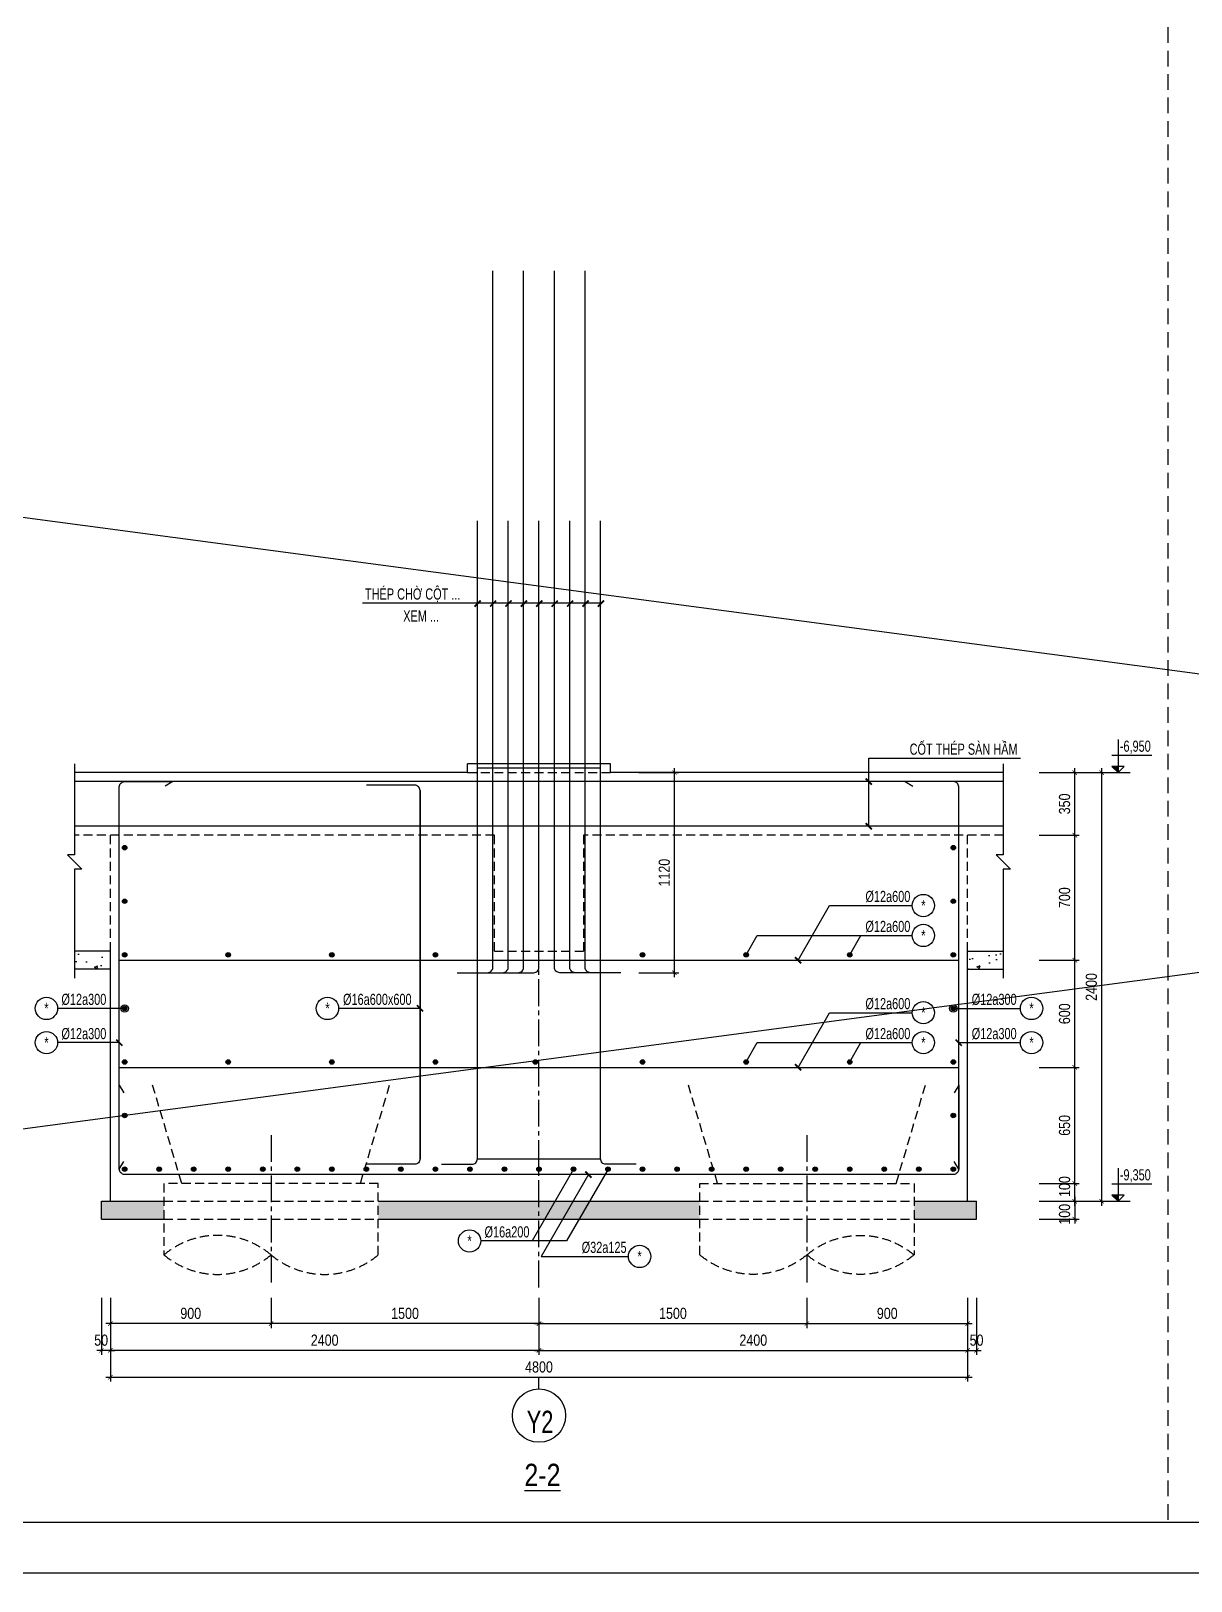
# Model space of a CAD drawing. Extents: x 71 to 2424299, y -14 to 1061502.
# Drawn here: x 1160822 to 1167317, y 486487 to 495166 of the extents above; entities that cross this region are included whole.
import ezdxf
from ezdxf.enums import TextEntityAlignment as Align

# ---------------------------------------------------------------- set-up
doc = ezdxf.new("R2010")
doc.units = 0
doc.header["$LTSCALE"] = 1000
doc.header["$MEASUREMENT"] = 0
doc.header["$PDMODE"] = 3
doc.linetypes.add('CENTER2', pattern=[1.125, 0.75, -0.125, 0.125, -0.125])
doc.linetypes.add('HIDDEN', pattern=[0.375, 0.25, -0.125])
doc.layers.get('0').update_dxf_attribs({"linetype": 'CONTINUOUS'})
doc.layers.get('Defpoints').update_dxf_attribs({"linetype": 'CONTINUOUS'})
for name, color, linetype in [('CDC.01.AXIS', 160, 'CENTER2'), ('CDC.02.DIM', 1, 'CONTINUOUS'), ('CDC.03.BORDER', 3, 'CONTINUOUS'), ('CDC.04.HIDDEN', 8, 'HIDDEN'), ('CDC.05.STEEL', 4, 'CONTINUOUS'), ('CDC.06.TEXT', 2, 'CONTINUOUS'), ('CDC.10.HATCH', 9, 'CONTINUOUS'), ('CDC.11.NOTE', 8, 'CONTINUOUS'), ('CDC.12.PILE', 7, 'CONTINUOUS'), ('CDC.14.STEELNUM', 9, 'CONTINUOUS'), ('KCS_CHI', 1, 'CONTINUOUS')]:
    doc.layers.add(name, color=color, linetype=linetype)
doc.styles.add('ARIAL', font='arial.ttf', dxfattribs={"width": 0.8})
doc.dimstyles.new('25', dxfattribs={"dimscale": 25, "dimtxt": 2.5, "dimasz": 1, "dimexe": 1, "dimexo": 0, "dimgap": 1, "dimtad": 1, "dimdec": 0, "dimdsep": 46, "dimtxsty": 'ARIAL', "dimblk": 'ARCHTICK', "dimcen": 1, "dimdle": 1, "dimclrd": 256, "dimclre": 256, "dimclrt": 2, "dimadec": 0, "dimazin": 0, "dimtfac": 0.00072, "dimtdec": 0, "dimtix": 1, "dimtmove": 2, "dimatfit": 3, "dimldrblk": 'ARCHTICK', "dimfxl": 1, "dimtolj": 1, "dimarcsym": 0})
pattern_1 = [(50, (4542.79, -20743.32), (179.315046, -15.688034), [18.75, -206.25]), (355, (4542.8, -20743.32), (-34.687833, 188.048033), [15, -165]), (100.4514, (4557.73, -20744.63), (144.627345, 172.359886), [15.935047, -175.285528]), (46.1842, (4542.8, -20693.32), (266.810262, -41.379754), [28.125, -309.375]), (96.6356, (4565.03, -20696.77), (233.665676, 243.52947), [23.90257, -262.92825]), (351.1842, (4542.8, -20693.32), (233.665486, 243.52965), [22.5, -247.5]), (21, (4567.79, -20705.82), (149.226763, -100.654723), [18.75, -206.25]), (326, (4567.8, -20705.82), (60.828833, 181.28751), [15, -165]), (71.4514, (4580.23, -20714.2), (210.055657, 80.632624), [15.935047, -175.285528]), (37.5, (4542.79, -20743.32), (3.0399638, 83.2234635), [0, -163, 0, -167.5, 0, -165.625]), (7.5, (4542.79, -20743.32), (65.7673844, 98.602928), [0, -95.5, 0, -159.25, 0, -63.125]), (327.5, (4487.04, -20743.32), (133.455609, -5.638718), [0, -62.5, 0, -195, 0, -258.75]), (317.5, (4462.04, -20743.32), (145.796542, 25.026246), [0, -81.25, 0, -129.5, 0, -183.75])]

# ---------------------------------------------------------------- blocks, each defined once
blk = doc.blocks.new('_ArchTick')
at = {"color": 0, "linetype": 'ByBlock', "const_width": 0.15}
blk.add_lwpolyline([(-0.5, -0.5), (0.5, 0.5)], dxfattribs=at)
blk = doc.blocks.new('*D1856')
at = {"layer": 'CDC.02.DIM', "lineweight": -2, "transparency": 16777216}
for p, q in [((1161266.3, 488072.9), (1161266.3, 487753.1)), ((1163666.3, 488072.9), (1163666.3, 487753.1)), ((1163691.3, 487778.1), (1161241.3, 487778.1))]:
    blk.add_line(p, q, dxfattribs=at)
at = {"layer": 'Defpoints', "color": 0, "transparency": 16777216}
for p in [(1161266.3, 488072.9), (1163666.3, 488072.9), (1161266.3, 487778.1)]:
    blk.add_point(p, dxfattribs=at)
at = {"layer": 'CDC.02.DIM', "lineweight": -2, "transparency": 16777216, "xscale": 25, "yscale": 25, "zscale": 25, "rotation": 180}
blk.add_blockref('_ArchTick', (1161266.3, 487778.1), dxfattribs=at)
at = {"layer": 'CDC.02.DIM', "lineweight": -2, "transparency": 16777216, "xscale": 25, "yscale": 25, "zscale": 25}
blk.add_blockref('_ArchTick', (1163666.3, 487778.1), dxfattribs=at)
at = {"layer": 'CDC.02.DIM', "color": 2, "transparency": 16777216, "insert": (1162466.3, 487835), "char_height": 62.5, "attachment_point": 5, "style": 'ARIAL'}
blk.add_mtext('\\A1;2400', dxfattribs=at)
blk = doc.blocks.new('*D1857')
at = {"layer": 'CDC.02.DIM', "lineweight": -2, "transparency": 16777216}
for p, q in [((1161216.3, 488072.9), (1161216.3, 487753.1)), ((1161266.3, 488072.9), (1161266.3, 487753.1)), ((1161216.3, 487778.1), (1161191.3, 487778.1)), ((1161266.3, 487778.1), (1161216.3, 487778.1)), ((1161266.3, 487778.1), (1161291.3, 487778.1))]:
    blk.add_line(p, q, dxfattribs=at)
at = {"layer": 'Defpoints', "color": 0, "transparency": 16777216}
for p in [(1161216.3, 488072.9), (1161266.3, 488072.9), (1161216.3, 487778.1)]:
    blk.add_point(p, dxfattribs=at)
at = {"layer": 'CDC.02.DIM', "lineweight": -2, "transparency": 16777216, "xscale": 25, "yscale": 25, "zscale": 25}
blk.add_blockref('_ArchTick', (1161216.3, 487778.1), dxfattribs=at)
at = {"layer": 'CDC.02.DIM', "lineweight": -2, "transparency": 16777216, "xscale": 25, "yscale": 25, "zscale": 25, "rotation": 180}
blk.add_blockref('_ArchTick', (1161266.3, 487778.1), dxfattribs=at)
at = {"layer": 'CDC.02.DIM', "color": 2, "transparency": 16777216, "insert": (1161214.8, 487835), "char_height": 62.5, "attachment_point": 5, "style": 'ARIAL'}
blk.add_mtext('\\A1;50', dxfattribs=at)
blk = doc.blocks.new('*D1858')
at = {"layer": 'CDC.02.DIM', "lineweight": -2, "transparency": 16777216}
for p, q in [((1163666.3, 488072.9), (1163666.3, 487753.1)), ((1166066.3, 488072.9), (1166066.3, 487753.1)), ((1163641.3, 487778.1), (1166091.3, 487778.1))]:
    blk.add_line(p, q, dxfattribs=at)
at = {"layer": 'Defpoints', "color": 0, "transparency": 16777216}
for p in [(1163666.3, 488072.9), (1166066.3, 488072.9), (1166066.3, 487778.1)]:
    blk.add_point(p, dxfattribs=at)
at = {"layer": 'CDC.02.DIM', "lineweight": -2, "transparency": 16777216, "xscale": 25, "yscale": 25, "zscale": 25, "rotation": 180}
blk.add_blockref('_ArchTick', (1163666.3, 487778.1), dxfattribs=at)
at = {"layer": 'CDC.02.DIM', "lineweight": -2, "transparency": 16777216, "xscale": 25, "yscale": 25, "zscale": 25}
blk.add_blockref('_ArchTick', (1166066.3, 487778.1), dxfattribs=at)
at = {"layer": 'CDC.02.DIM', "color": 2, "transparency": 16777216, "insert": (1164866.3, 487835), "char_height": 62.5, "attachment_point": 5, "style": 'ARIAL'}
blk.add_mtext('\\A1;2400', dxfattribs=at)
blk = doc.blocks.new('*D1859')
at = {"layer": 'CDC.02.DIM', "lineweight": -2, "transparency": 16777216}
for p, q in [((1166066.3, 488072.9), (1166066.3, 487753.1)), ((1166116.3, 488072.9), (1166116.3, 487753.1)), ((1166041.3, 487778.1), (1166141.3, 487778.1))]:
    blk.add_line(p, q, dxfattribs=at)
at = {"layer": 'Defpoints', "color": 0, "transparency": 16777216}
for p in [(1166066.3, 488072.9), (1166116.3, 488072.9), (1166116.3, 487778.1)]:
    blk.add_point(p, dxfattribs=at)
at = {"layer": 'CDC.02.DIM', "lineweight": -2, "transparency": 16777216, "xscale": 25, "yscale": 25, "zscale": 25, "rotation": 180}
blk.add_blockref('_ArchTick', (1166066.3, 487778.1), dxfattribs=at)
at = {"layer": 'CDC.02.DIM', "lineweight": -2, "transparency": 16777216, "xscale": 25, "yscale": 25, "zscale": 25}
blk.add_blockref('_ArchTick', (1166116.3, 487778.1), dxfattribs=at)
at = {"layer": 'CDC.02.DIM', "color": 2, "transparency": 16777216, "insert": (1166116.3, 487835), "char_height": 62.5, "attachment_point": 5, "style": 'ARIAL'}
blk.add_mtext('\\A1;50', dxfattribs=at)
blk = doc.blocks.new('*D1860')
at = {"layer": 'CDC.02.DIM', "lineweight": -2, "transparency": 16777216}
for p, q in [((1161266.3, 488072.9), (1161266.3, 487603.1)), ((1166066.3, 488072.9), (1166066.3, 487603.1)), ((1161241.3, 487628.1), (1166091.3, 487628.1))]:
    blk.add_line(p, q, dxfattribs=at)
at = {"layer": 'Defpoints', "color": 0, "transparency": 16777216}
for p in [(1161266.3, 488072.9), (1166066.3, 488072.9), (1166066.3, 487628.1)]:
    blk.add_point(p, dxfattribs=at)
at = {"layer": 'CDC.02.DIM', "lineweight": -2, "transparency": 16777216, "xscale": 25, "yscale": 25, "zscale": 25, "rotation": 180}
blk.add_blockref('_ArchTick', (1161266.3, 487628.1), dxfattribs=at)
at = {"layer": 'CDC.02.DIM', "lineweight": -2, "transparency": 16777216, "xscale": 25, "yscale": 25, "zscale": 25}
blk.add_blockref('_ArchTick', (1166066.3, 487628.1), dxfattribs=at)
at = {"layer": 'CDC.02.DIM', "color": 2, "transparency": 16777216, "insert": (1163666.3, 487685), "char_height": 62.5, "attachment_point": 5, "style": 'ARIAL'}
blk.add_mtext('\\A1;4800', dxfattribs=at)
blk = doc.blocks.new('*D1861')
at = {"layer": 'CDC.02.DIM', "lineweight": -2, "transparency": 16777216}
for p, q in [((1162166.3, 488072.9), (1162166.3, 487903.1)), ((1163666.3, 488072.9), (1163666.3, 487903.1)), ((1163691.3, 487928.1), (1162141.3, 487928.1))]:
    blk.add_line(p, q, dxfattribs=at)
at = {"layer": 'Defpoints', "color": 0, "transparency": 16777216}
for p in [(1162166.3, 488072.9), (1163666.3, 488072.9), (1162166.3, 487928.1)]:
    blk.add_point(p, dxfattribs=at)
at = {"layer": 'CDC.02.DIM', "lineweight": -2, "transparency": 16777216, "xscale": 25, "yscale": 25, "zscale": 25, "rotation": 180}
blk.add_blockref('_ArchTick', (1162166.3, 487928.1), dxfattribs=at)
at = {"layer": 'CDC.02.DIM', "lineweight": -2, "transparency": 16777216, "xscale": 25, "yscale": 25, "zscale": 25}
blk.add_blockref('_ArchTick', (1163666.3, 487928.1), dxfattribs=at)
at = {"layer": 'CDC.02.DIM', "color": 2, "transparency": 16777216, "insert": (1162916.3, 487985), "char_height": 62.5, "attachment_point": 5, "style": 'ARIAL'}
blk.add_mtext('\\A1;1500', dxfattribs=at)
blk = doc.blocks.new('*D1862')
at = {"layer": 'CDC.02.DIM', "lineweight": -2, "transparency": 16777216}
for p, q in [((1163666.3, 488072.9), (1163666.3, 487903.1)), ((1165166.3, 488072.9), (1165166.3, 487903.1)), ((1163641.3, 487928.1), (1165191.3, 487928.1))]:
    blk.add_line(p, q, dxfattribs=at)
at = {"layer": 'Defpoints', "color": 0, "transparency": 16777216}
for p in [(1163666.3, 488072.9), (1165166.3, 488072.9), (1165166.3, 487928.1)]:
    blk.add_point(p, dxfattribs=at)
at = {"layer": 'CDC.02.DIM', "lineweight": -2, "transparency": 16777216, "xscale": 25, "yscale": 25, "zscale": 25, "rotation": 180}
blk.add_blockref('_ArchTick', (1163666.3, 487928.1), dxfattribs=at)
at = {"layer": 'CDC.02.DIM', "lineweight": -2, "transparency": 16777216, "xscale": 25, "yscale": 25, "zscale": 25}
blk.add_blockref('_ArchTick', (1165166.3, 487928.1), dxfattribs=at)
at = {"layer": 'CDC.02.DIM', "color": 2, "transparency": 16777216, "insert": (1164416.3, 487985), "char_height": 62.5, "attachment_point": 5, "style": 'ARIAL'}
blk.add_mtext('\\A1;1500', dxfattribs=at)
blk = doc.blocks.new('*D1863')
at = {"layer": 'CDC.02.DIM', "lineweight": -2, "transparency": 16777216}
for p, q in [((1166466.3, 488612.9), (1166691.3, 488612.9)), ((1166666.3, 488637.9), (1166666.3, 488487.9)), ((1166466.3, 488512.9), (1166691.3, 488512.9))]:
    blk.add_line(p, q, dxfattribs=at)
at = {"layer": 'Defpoints', "color": 0, "transparency": 16777216}
for p in [(1166466.3, 488612.9), (1166466.3, 488512.9), (1166666.3, 488512.9)]:
    blk.add_point(p, dxfattribs=at)
at = {"layer": 'CDC.02.DIM', "lineweight": -2, "transparency": 16777216, "xscale": 25, "yscale": 25, "zscale": 25}
for p, rotation in [((1166666.3, 488612.9), 90), ((1166666.3, 488512.9), 270)]:
    blk.add_blockref('_ArchTick', p, dxfattribs=dict(at, rotation=rotation))
at = {"layer": 'CDC.02.DIM', "color": 2, "transparency": 16777216, "insert": (1166609.3, 488540.2), "char_height": 62.5, "attachment_point": 5, "rotation": 90, "style": 'ARIAL'}
blk.add_mtext('\\A1;100', dxfattribs=at)
blk = doc.blocks.new('*D1864')
at = {"layer": 'CDC.02.DIM', "lineweight": -2, "transparency": 16777216}
for p, q in [((1166466.3, 488712.9), (1166691.3, 488712.9)), ((1166666.3, 488587.9), (1166666.3, 488737.9)), ((1166466.3, 488612.9), (1166691.3, 488612.9))]:
    blk.add_line(p, q, dxfattribs=at)
at = {"layer": 'Defpoints', "color": 0, "transparency": 16777216}
for p in [(1166466.3, 488712.9), (1166666.3, 488712.9), (1166466.3, 488612.9)]:
    blk.add_point(p, dxfattribs=at)
at = {"layer": 'CDC.02.DIM', "lineweight": -2, "transparency": 16777216, "xscale": 25, "yscale": 25, "zscale": 25}
for p, rotation in [((1166666.3, 488712.9), 90), ((1166666.3, 488612.9), 270)]:
    blk.add_blockref('_ArchTick', p, dxfattribs=dict(at, rotation=rotation))
at = {"layer": 'CDC.02.DIM', "color": 2, "transparency": 16777216, "insert": (1166609.3, 488695.2), "char_height": 62.5, "attachment_point": 5, "rotation": 90, "style": 'ARIAL'}
blk.add_mtext('\\A1;100', dxfattribs=at)
blk = doc.blocks.new('*D1865')
at = {"layer": 'CDC.02.DIM', "lineweight": -2, "transparency": 16777216}
for p, q in [((1166466.3, 489362.9), (1166691.3, 489362.9)), ((1166666.3, 488687.9), (1166666.3, 489387.9)), ((1166466.3, 488712.9), (1166691.3, 488712.9))]:
    blk.add_line(p, q, dxfattribs=at)
at = {"layer": 'Defpoints', "color": 0, "transparency": 16777216}
for p in [(1166466.3, 489362.9), (1166666.3, 489362.9), (1166466.3, 488712.9)]:
    blk.add_point(p, dxfattribs=at)
at = {"layer": 'CDC.02.DIM', "lineweight": -2, "transparency": 16777216, "xscale": 25, "yscale": 25, "zscale": 25}
for p, rotation in [((1166666.3, 489362.9), 90), ((1166666.3, 488712.9), 270)]:
    blk.add_blockref('_ArchTick', p, dxfattribs=dict(at, rotation=rotation))
at = {"layer": 'CDC.02.DIM', "color": 2, "transparency": 16777216, "insert": (1166609.3, 489037.9), "char_height": 62.5, "attachment_point": 5, "rotation": 90, "style": 'ARIAL'}
blk.add_mtext('\\A1;650', dxfattribs=at)
blk = doc.blocks.new('*D1866')
at = {"layer": 'CDC.02.DIM', "lineweight": -2, "transparency": 16777216}
for p, q in [((1166466.3, 489962.9), (1166691.3, 489962.9)), ((1166666.3, 489337.9), (1166666.3, 489987.9)), ((1166466.3, 489362.9), (1166691.3, 489362.9))]:
    blk.add_line(p, q, dxfattribs=at)
at = {"layer": 'Defpoints', "color": 0, "transparency": 16777216}
for p in [(1166466.3, 489962.9), (1166666.3, 489962.9), (1166466.3, 489362.9)]:
    blk.add_point(p, dxfattribs=at)
at = {"layer": 'CDC.02.DIM', "lineweight": -2, "transparency": 16777216, "xscale": 25, "yscale": 25, "zscale": 25}
for p, rotation in [((1166666.3, 489962.9), 90), ((1166666.3, 489362.9), 270)]:
    blk.add_blockref('_ArchTick', p, dxfattribs=dict(at, rotation=rotation))
at = {"layer": 'CDC.02.DIM', "color": 2, "transparency": 16777216, "insert": (1166609.3, 489662.9), "char_height": 62.5, "attachment_point": 5, "rotation": 90, "style": 'ARIAL'}
blk.add_mtext('\\A1;600', dxfattribs=at)
blk = doc.blocks.new('*D1867')
at = {"layer": 'CDC.02.DIM', "lineweight": -2, "transparency": 16777216}
for p, q in [((1166466.3, 490662.9), (1166691.3, 490662.9)), ((1166666.3, 489937.9), (1166666.3, 490687.9)), ((1166466.3, 489962.9), (1166691.3, 489962.9))]:
    blk.add_line(p, q, dxfattribs=at)
at = {"layer": 'Defpoints', "color": 0, "transparency": 16777216}
for p in [(1166466.3, 490662.9), (1166666.3, 490662.9), (1166466.3, 489962.9)]:
    blk.add_point(p, dxfattribs=at)
at = {"layer": 'CDC.02.DIM', "lineweight": -2, "transparency": 16777216, "xscale": 25, "yscale": 25, "zscale": 25}
for p, rotation in [((1166666.3, 490662.9), 90), ((1166666.3, 489962.9), 270)]:
    blk.add_blockref('_ArchTick', p, dxfattribs=dict(at, rotation=rotation))
at = {"layer": 'CDC.02.DIM', "color": 2, "transparency": 16777216, "insert": (1166609.3, 490312.9), "char_height": 62.5, "attachment_point": 5, "rotation": 90, "style": 'ARIAL'}
blk.add_mtext('\\A1;700', dxfattribs=at)
blk = doc.blocks.new('*D1868')
at = {"layer": 'CDC.02.DIM', "lineweight": -2, "transparency": 16777216}
for p, q in [((1166466.3, 491012.9), (1166691.3, 491012.9)), ((1166666.3, 490637.9), (1166666.3, 491037.9)), ((1166466.3, 490662.9), (1166691.3, 490662.9))]:
    blk.add_line(p, q, dxfattribs=at)
at = {"layer": 'Defpoints', "color": 0, "transparency": 16777216}
for p in [(1166466.3, 491012.9), (1166666.3, 491012.9), (1166466.3, 490662.9)]:
    blk.add_point(p, dxfattribs=at)
at = {"layer": 'CDC.02.DIM', "lineweight": -2, "transparency": 16777216, "xscale": 25, "yscale": 25, "zscale": 25}
for p, rotation in [((1166666.3, 491012.9), 90), ((1166666.3, 490662.9), 270)]:
    blk.add_blockref('_ArchTick', p, dxfattribs=dict(at, rotation=rotation))
at = {"layer": 'CDC.02.DIM', "color": 2, "transparency": 16777216, "insert": (1166609.3, 490837.9), "char_height": 62.5, "attachment_point": 5, "rotation": 90, "style": 'ARIAL'}
blk.add_mtext('\\A1;350', dxfattribs=at)
blk = doc.blocks.new('*D1869')
at = {"layer": 'CDC.02.DIM', "lineweight": -2, "transparency": 16777216}
for p, q in [((1166466.3, 491012.9), (1166841.3, 491012.9)), ((1166816.3, 491037.9), (1166816.3, 488587.9)), ((1166466.3, 488612.9), (1166841.3, 488612.9))]:
    blk.add_line(p, q, dxfattribs=at)
at = {"layer": 'Defpoints', "color": 0, "transparency": 16777216}
for p in [(1166466.3, 491012.9), (1166466.3, 488612.9), (1166816.3, 488612.9)]:
    blk.add_point(p, dxfattribs=at)
at = {"layer": 'CDC.02.DIM', "lineweight": -2, "transparency": 16777216, "xscale": 25, "yscale": 25, "zscale": 25}
for p, rotation in [((1166816.3, 491012.9), 90), ((1166816.3, 488612.9), 270)]:
    blk.add_blockref('_ArchTick', p, dxfattribs=dict(at, rotation=rotation))
at = {"layer": 'CDC.02.DIM', "color": 2, "transparency": 16777216, "insert": (1166759.3, 489812.9), "char_height": 62.5, "attachment_point": 5, "rotation": 90, "style": 'ARIAL'}
blk.add_mtext('\\A1;2400', dxfattribs=at)
blk = doc.blocks.new('*D1694')
at = {"layer": 'CDC.02.DIM', "lineweight": -2, "transparency": 16777216}
for p, q in [((1164225, 491012.9), (1164450, 491012.9)), ((1164425, 489867.9), (1164425, 491037.9)), ((1164225, 489892.9), (1164450, 489892.9))]:
    blk.add_line(p, q, dxfattribs=at)
at = {"layer": 'Defpoints', "color": 0, "transparency": 16777216}
for p in [(1164225, 491012.9), (1164425, 491012.9), (1164225, 489892.9)]:
    blk.add_point(p, dxfattribs=at)
at = {"layer": 'CDC.02.DIM', "lineweight": -2, "transparency": 16777216, "xscale": 25, "yscale": 25, "zscale": 25}
for p, rotation in [((1164425, 491012.9), 90), ((1164425, 489892.9), 270)]:
    blk.add_blockref('_ArchTick', p, dxfattribs=dict(at, rotation=rotation))
at = {"layer": 'CDC.02.DIM', "color": 2, "transparency": 16777216, "insert": (1164368.1, 490452.9), "char_height": 62.5, "attachment_point": 5, "rotation": 90, "style": 'ARIAL'}
blk.add_mtext('\\A1;1120', dxfattribs=at)
blk = doc.blocks.new('C1200T')
at = {"layer": 'CDC.04.HIDDEN', "ltscale": 0.2}
for p, q in [((-500, 0), (-663.4, 550)), ((500, 0), (663.4, 550))]:
    blk.add_line(p, q, dxfattribs=at)
blk.add_lwpolyline([(600, -400), (600, 0), (-600, 0), (-600, -400)], dxfattribs=at)
blk.add_lwpolyline([(600, -400, -0.36397), (0, -400, 0.36397), (-600, -400, 0.36397), (0, -400, 0.36397)], format="xyb", dxfattribs=at)
blk = doc.blocks.new('*D1745')
at = {"layer": 'CDC.02.DIM', "lineweight": -2, "transparency": 16777216}
for p, q in [((1161266.3, 488072.9), (1161266.3, 487903.1)), ((1162166.3, 488072.9), (1162166.3, 487903.1)), ((1162191.3, 487928.1), (1161241.3, 487928.1))]:
    blk.add_line(p, q, dxfattribs=at)
at = {"layer": 'Defpoints', "color": 0, "transparency": 16777216}
for p in [(1161266.3, 488072.9), (1162166.3, 488072.9), (1161266.3, 487928.1)]:
    blk.add_point(p, dxfattribs=at)
at = {"layer": 'CDC.02.DIM', "lineweight": -2, "transparency": 16777216, "xscale": 25, "yscale": 25, "zscale": 25, "rotation": 180}
blk.add_blockref('_ArchTick', (1161266.3, 487928.1), dxfattribs=at)
at = {"layer": 'CDC.02.DIM', "lineweight": -2, "transparency": 16777216, "xscale": 25, "yscale": 25, "zscale": 25}
blk.add_blockref('_ArchTick', (1162166.3, 487928.1), dxfattribs=at)
at = {"layer": 'CDC.02.DIM', "color": 2, "transparency": 16777216, "insert": (1161716.3, 487985), "char_height": 62.5, "attachment_point": 5, "style": 'ARIAL'}
blk.add_mtext('\\A1;900', dxfattribs=at)
blk = doc.blocks.new('*D1746')
at = {"layer": 'CDC.02.DIM', "lineweight": -2, "transparency": 16777216}
for p, q in [((1165166.3, 488072.9), (1165166.3, 487903.1)), ((1166066.3, 488072.9), (1166066.3, 487903.1)), ((1165141.3, 487928.1), (1166091.3, 487928.1))]:
    blk.add_line(p, q, dxfattribs=at)
at = {"layer": 'Defpoints', "color": 0, "transparency": 16777216}
for p in [(1165166.3, 488072.9), (1166066.3, 488072.9), (1166066.3, 487928.1)]:
    blk.add_point(p, dxfattribs=at)
at = {"layer": 'CDC.02.DIM', "lineweight": -2, "transparency": 16777216, "xscale": 25, "yscale": 25, "zscale": 25, "rotation": 180}
blk.add_blockref('_ArchTick', (1165166.3, 487928.1), dxfattribs=at)
at = {"layer": 'CDC.02.DIM', "lineweight": -2, "transparency": 16777216, "xscale": 25, "yscale": 25, "zscale": 25}
blk.add_blockref('_ArchTick', (1166066.3, 487928.1), dxfattribs=at)
at = {"layer": 'CDC.02.DIM', "color": 2, "transparency": 16777216, "insert": (1165616.3, 487985), "char_height": 62.5, "attachment_point": 5, "style": 'ARIAL'}
blk.add_mtext('\\A1;900', dxfattribs=at)
blk = doc.blocks.new('34')
at = {"color": 4, "elevation": 0}
blk.add_lwpolyline([(1087304.3, 521742.8), (1107165, 521742.8), (1107165, 536023), (1087304.3, 536023)], close=True, dxfattribs=at)
at = {"layer": 'Defpoints', "elevation": 0}
blk.add_lwpolyline([(1086424.2, 521457.2), (1086424.2, 536307.2), (1107449.2, 536307.2), (1107449.2, 521457.2), (1086424.2, 521457.2)], close=True, dxfattribs=at)

msp = doc.modelspace()

# ---------------------------------------------------------------- hatches: boundary and pattern name
at = {"layer": 'CDC.10.HATCH'}
h = msp.add_hatch(dxfattribs=at)
h.set_pattern_fill('AR-CONC', color=256, scale=25, style=0)
h.set_pattern_definition(pattern_1)
h.paths.add_polyline_path([(1161266.26, 490012.89), (1161066.26, 490012.89), (1161066.26, 489912.89), (1161266.26, 489912.89)])
h = msp.add_hatch(dxfattribs=at)
h.set_pattern_fill('AR-CONC', color=256, scale=25, style=0)
h.set_pattern_definition(pattern_1)
h.paths.add_polyline_path([(1166266.26, 490012.89), (1166066.26, 490012.89), (1166066.26, 489912.89), (1166266.26, 489912.89)])
h = msp.add_hatch(dxfattribs=at)
h.set_pattern_fill('AR-CONC', color=256, scale=25, style=0)
h.set_pattern_definition(pattern_1)
h.paths.add_polyline_path([(1161566.26, 488612.89), (1161216.26, 488612.89), (1161216.26, 488512.89), (1161566.26, 488512.89)])
h.paths.add_polyline_path([(1164566.26, 488612.89), (1162766.26, 488612.89), (1162766.26, 488512.89), (1164566.26, 488512.89)])
h.paths.add_polyline_path([(1166116.26, 488612.89), (1165766.26, 488612.89), (1165766.26, 488512.89), (1166116.26, 488512.89)])
at = {"layer": 'CDC.11.NOTE'}
for points in [[(1166908.42, 491047.89), (1166873.42, 491047.89), (1166908.42, 491012.89)], [(1166908.42, 488647.89), (1166873.42, 488647.89), (1166908.42, 488612.89)]]:
    msp.add_hatch(color=256, dxfattribs=at).paths.add_polyline_path(points)

# ---------------------------------------------------------------- linework, layer by layer
at = {"layer": 'CDC.01.AXIS', "ltscale": 0.2}
for p, q in [((1163666.26, 488130.85), (1163666.26, 491667.28)), ((1162166.26, 488983.02), (1162166.26, 488138.55)), ((1165166.26, 488983.02), (1165166.26, 488138.55))]:
    msp.add_line(p, q, dxfattribs=at)
at = {"layer": 'CDC.03.BORDER'}
for p, q in [((1164066.26, 491062.89), (1163266.26, 491062.89)), ((1163266.26, 491012.89), (1163266.26, 491062.89)), ((1164066.26, 491012.89), (1164066.26, 491062.89)), ((1163266.26, 491012.89), (1161066.26, 491012.89)), ((1166266.26, 491012.89), (1164066.26, 491012.89)), ((1161266.26, 490012.89), (1161066.26, 490012.89)), ((1161266.26, 488612.89), (1161266.26, 490012.89)), ((1166066.26, 488612.89), (1166066.26, 490012.89)), ((1166066.26, 490012.89), (1166266.26, 490012.89))]:
    msp.add_line(p, q, dxfattribs=at)
at = {"layer": 'CDC.04.HIDDEN', "ltscale": 0.35}
msp.add_line((1167187.95, 501092.5), (1167187.95, 486817.5), dxfattribs=at)
at = {"layer": 'CDC.04.HIDDEN', "ltscale": 0.2}
for p, q in [((1163266.26, 491012.89), (1164066.26, 491012.89)), ((1163416.26, 490662.89), (1161066.26, 490662.89)), ((1161266.26, 490012.89), (1161266.26, 490662.89)), ((1163416.26, 490012.89), (1163416.26, 490662.89)), ((1166266.26, 490662.89), (1163916.26, 490662.89)), ((1163916.26, 490662.89), (1163916.26, 490012.89)), ((1166066.26, 490012.89), (1166066.26, 490662.89)), ((1163416.26, 490012.89), (1163916.26, 490012.89)), ((1161566.26, 488612.89), (1162766.26, 488612.89)), ((1164566.26, 488612.89), (1165766.26, 488612.89)), ((1161566.26, 488512.89), (1162766.26, 488512.89)), ((1164566.26, 488512.89), (1165766.26, 488512.89))]:
    msp.add_line(p, q, dxfattribs=at)
at = {"layer": 'CDC.05.STEEL', "ltscale": 0.3}
for p, q in [((1166266.26, 490962.89), (1161066.26, 490962.89)), ((1161616.26, 490962.89), (1161572.96, 490937.89)), ((1164011.26, 491037.89), (1163321.26, 491037.89)), ((1165716.26, 490962.89), (1165759.56, 490937.89)), ((1166266.26, 490712.89), (1161066.26, 490712.89)), ((1161316.26, 489962.89), (1166016.26, 489962.89)), ((1161316.26, 489362.89), (1166016.26, 489362.89)), ((1161316.26, 489262.89), (1161341.26, 489219.58)), ((1166016.26, 489262.89), (1165991.26, 489219.58)), ((1161316.26, 488792.89), (1161341.26, 488836.19)), ((1163321.26, 488850.38), (1164011.26, 488850.38)), ((1166016.26, 488792.89), (1165991.26, 488836.19))]:
    msp.add_line(p, q, dxfattribs=at)
at = {"layer": 'CDC.05.STEEL', "ltscale": 0.3, "elevation": 0}
for points in [[(1163207.51, 489892.89), (1163377.51, 489892.89, 0.4142136), (1163407.51, 489922.89), (1163407.51, 493822.89)], [(1163380.01, 489892.89), (1163550.01, 489892.89, 0.4142136), (1163580.01, 489922.89), (1163580.01, 493822.89)], [(1163952.51, 489892.89), (1163782.51, 489892.89, -0.4142136), (1163752.51, 489922.89), (1163752.51, 493822.89)], [(1164125.01, 489892.89), (1163955.01, 489892.89, -0.4142136), (1163925.01, 489922.89), (1163925.01, 493822.89)], [(1163121.26, 488820.38), (1163291.26, 488820.38, 0.4142136), (1163321.26, 488850.38), (1163321.26, 492422.89)], [(1163293.76, 489892.89), (1163463.76, 489892.89, 0.4142136), (1163493.76, 489922.89), (1163493.76, 492422.89)], [(1163466.26, 489892.89), (1163636.26, 489892.89, 0.4142136), (1163666.26, 489922.89), (1163666.26, 492422.89)], [(1164038.76, 489892.89), (1163868.76, 489892.89, -0.4142136), (1163838.76, 489922.89), (1163838.76, 492422.89)], [(1164211.26, 488820.38), (1164041.26, 488820.38, -0.4142136), (1164011.26, 488850.38), (1164011.26, 492422.89)], [(1161316.26, 488792.89), (1161316.26, 490932.89, -0.4142136), (1161346.26, 490962.89), (1161616.26, 490962.89)], [(1166016.26, 488792.89), (1166016.26, 490932.89, 0.4142136), (1165986.26, 490962.89), (1165716.26, 490962.89)], [(1163000.29, 488850.38), (1163000.29, 490912.89, 0.4142136), (1162970.29, 490942.89), (1162700.29, 490942.89)], [(1163000.29, 490912.89), (1163000.29, 488850.38, -0.4142136), (1162970.29, 488820.38), (1162700.29, 488820.38)], [(1166016.26, 489262.89), (1166016.26, 488792.89, -0.4142136), (1165986.26, 488762.89), (1161346.26, 488762.89, -0.4142136), (1161316.26, 488792.89), (1161316.26, 489262.89)]]:
    msp.add_lwpolyline(points, format="xyb", dxfattribs=at)
at = {"layer": 'CDC.05.STEEL', "const_width": 12.3, "elevation": 0}
for points in [[(1161346.26, 490599.04, 1), (1161346.26, 490586.73, 1)], [(1165986.26, 490599.04, -1), (1165986.26, 490586.73, -1)], [(1161346.26, 490299.04, 1), (1161346.26, 490286.73, 1)], [(1165986.26, 490299.04, -1), (1165986.26, 490286.73, -1)], [(1161346.26, 489999.04, 1), (1161346.26, 489986.73, 1)], [(1161926.26, 489999.04, 1), (1161926.26, 489986.73, 1)], [(1162506.26, 489999.04, 1), (1162506.26, 489986.73, 1)], [(1163086.26, 489999.04, 1), (1163086.26, 489986.73, 1)], [(1164246.26, 489999.04, 1), (1164246.26, 489986.73, 1)], [(1164826.26, 489999.04, 1), (1164826.26, 489986.73, 1)], [(1165406.26, 489999.04, 1), (1165406.26, 489986.73, 1)], [(1165986.26, 489999.04, 1), (1165986.26, 489986.73, 1)], [(1165986.26, 489999.04, -1), (1165986.26, 489986.73, -1)], [(1161346.26, 489686.73, -1), (1161346.26, 489699.04, -1)], [(1165986.26, 489686.73, 1), (1165986.26, 489699.04, 1)], [(1161346.26, 489399.04, 1), (1161346.26, 489386.73, 1)], [(1161926.26, 489399.04, 1), (1161926.26, 489386.73, 1)], [(1162506.26, 489399.04, 1), (1162506.26, 489386.73, 1)], [(1163086.26, 489399.04, 1), (1163086.26, 489386.73, 1)], [(1163645.95, 489399.04, 1), (1163645.95, 489386.73, 1)], [(1164246.26, 489399.04, 1), (1164246.26, 489386.73, 1)], [(1164826.26, 489399.04, 1), (1164826.26, 489386.73, 1)], [(1165406.26, 489399.04, 1), (1165406.26, 489386.73, 1)], [(1165986.26, 489399.04, 1), (1165986.26, 489386.73, 1)], [(1165986.26, 489399.04, -1), (1165986.26, 489386.73, -1)], [(1161346.26, 489099.04, 1), (1161346.26, 489086.73, 1)], [(1165986.26, 489099.04, -1), (1165986.26, 489086.73, -1)], [(1161346.26, 488799.04, 1), (1161346.26, 488786.73, 1)], [(1161539.59, 488799.04, 1), (1161539.59, 488786.73, 1)], [(1161732.93, 488799.04, 1), (1161732.93, 488786.73, 1)], [(1161926.26, 488799.04, 1), (1161926.26, 488786.73, 1)], [(1162119.59, 488799.04, 1), (1162119.59, 488786.73, 1)], [(1162312.93, 488799.04, 1), (1162312.93, 488786.73, 1)], [(1162506.26, 488799.04, 1), (1162506.26, 488786.73, 1)], [(1162699.59, 488799.04, 1), (1162699.59, 488786.73, 1)], [(1162892.93, 488799.04, 1), (1162892.93, 488786.73, 1)], [(1163086.26, 488799.04, 1), (1163086.26, 488786.73, 1)], [(1163279.59, 488799.04, 1), (1163279.59, 488786.73, 1)], [(1163472.93, 488799.04, 1), (1163472.93, 488786.73, 1)], [(1163666.26, 488799.04, 1), (1163666.26, 488786.73, 1)], [(1163859.59, 488799.04, 1), (1163859.59, 488786.73, 1)], [(1164052.93, 488799.04, 1), (1164052.93, 488786.73, 1)], [(1164246.26, 488799.04, 1), (1164246.26, 488786.73, 1)], [(1164439.59, 488799.04, 1), (1164439.59, 488786.73, 1)], [(1164632.93, 488799.04, 1), (1164632.93, 488786.73, 1)], [(1164826.26, 488799.04, 1), (1164826.26, 488786.73, 1)], [(1165019.59, 488799.04, 1), (1165019.59, 488786.73, 1)], [(1165212.93, 488799.04, 1), (1165212.93, 488786.73, 1)], [(1165406.26, 488799.04, 1), (1165406.26, 488786.73, 1)], [(1165599.59, 488799.04, 1), (1165599.59, 488786.73, 1)], [(1165792.93, 488799.04, 1), (1165792.93, 488786.73, 1)], [(1165986.26, 488799.04, 1), (1165986.26, 488786.73, 1)]]:
    msp.add_lwpolyline(points, format="xyb", close=True, dxfattribs=at)
at = {"layer": 'CDC.05.STEEL'}
for centre in [(1161346.26, 490592.89), (1165986.26, 490592.89), (1161346.26, 490292.89), (1165986.26, 490292.89), (1161346.26, 489992.89), (1161926.26, 489992.89), (1162506.26, 489992.89), (1163086.26, 489992.89), (1164246.26, 489992.89), (1164826.26, 489992.89), (1165406.26, 489992.89), (1165986.26, 489992.89), (1161346.26, 489692.89), (1165986.26, 489692.89), (1161346.26, 489392.89), (1161926.26, 489392.89), (1162506.26, 489392.89), (1163086.26, 489392.89), (1163645.95, 489392.89), (1164246.26, 489392.89), (1164826.26, 489392.89), (1165406.26, 489392.89), (1165986.26, 489392.89), (1161346.26, 489092.89), (1165986.26, 489092.89), (1161346.26, 488792.89), (1161539.59, 488792.89), (1161732.93, 488792.89), (1161926.26, 488792.89), (1162119.59, 488792.89), (1162312.93, 488792.89), (1162506.26, 488792.89), (1162699.59, 488792.89), (1162892.93, 488792.89), (1163086.26, 488792.89), (1163279.59, 488792.89), (1163472.93, 488792.89), (1163666.26, 488792.89), (1163859.59, 488792.89), (1164052.93, 488792.89), (1164246.26, 488792.89), (1164439.59, 488792.89), (1164632.93, 488792.89), (1164826.26, 488792.89), (1165019.59, 488792.89), (1165212.93, 488792.89), (1165406.26, 488792.89), (1165599.59, 488792.89), (1165792.93, 488792.89), (1165986.26, 488792.89)]:
    msp.add_circle(centre, 12.53, dxfattribs=at)
at = {"layer": 'CDC.11.NOTE'}
for p, q in [((1166908.42, 491199.19), (1166908.42, 491012.89)), ((1166873.61, 491110.37), (1167098.68, 491110.37)), ((1166841.26, 491012.89), (1166975.59, 491012.89)), ((1161266.26, 489912.89), (1161066.26, 489912.89)), ((1166066.26, 489912.89), (1166266.26, 489912.89)), ((1161346.26, 489692.89), (1160970.76, 489692.89)), ((1163000.29, 489692.89), (1162544.47, 489692.89)), ((1165986.26, 489692.89), (1166361.76, 489692.89)), ((1161316.26, 489501.18), (1160970.76, 489501.18)), ((1166016.26, 489501.18), (1166361.76, 489501.18)), ((1166908.42, 488799.19), (1166908.42, 488612.89)), ((1166873.61, 488710.37), (1167098.68, 488710.37)), ((1161216.26, 488512.89), (1161216.26, 488612.89)), ((1161216.26, 488612.89), (1161566.26, 488612.89)), ((1162766.26, 488612.89), (1164566.26, 488612.89)), ((1165766.26, 488612.89), (1166116.26, 488612.89)), ((1166116.26, 488512.89), (1166116.26, 488612.89)), ((1166841.26, 488612.89), (1166975.59, 488612.89)), ((1161216.26, 488512.89), (1161566.26, 488512.89)), ((1162766.26, 488512.89), (1164566.26, 488512.89)), ((1165766.26, 488512.89), (1166116.26, 488512.89)), ((1163666.26, 487562.14), (1163666.26, 487628.07))]:
    msp.add_line(p, q, dxfattribs=at)
at = {"layer": 'CDC.11.NOTE', "elevation": 0}
for points in [[(1161066.26, 491062.89), (1161066.26, 490552.89), (1161026.26, 490552.89), (1161106.26, 490472.89), (1161066.26, 490472.89), (1161066.26, 489862.89)], [(1165512.77, 490712.89), (1165512.77, 491093.78), (1166361.76, 491093.78)], [(1166266.26, 491062.89), (1166266.26, 490552.89), (1166226.26, 490552.89), (1166306.26, 490472.89), (1166266.26, 490472.89), (1166266.26, 489862.89)], [(1166873.42, 491047.89), (1166908.42, 491012.89), (1166943.42, 491047.89), (1166873.42, 491047.89)], [(1165117.12, 489962.89), (1165293.85, 490268.99), (1165755.97, 490268.99)], [(1164826.26, 489992.89), (1164888.78, 490101.18), (1165755.97, 490101.18)], [(1165406.26, 489992.89), (1165468.78, 490101.18), (1165755.97, 490101.18)], [(1165117.12, 489362.89), (1165293.85, 489668.99), (1165755.97, 489668.99)], [(1164826.26, 489392.89), (1164888.78, 489501.18), (1165755.97, 489501.18)], [(1165406.26, 489392.89), (1165468.78, 489501.18), (1165755.97, 489501.18)], [(1163859.59, 488792.89), (1163627.53, 488390.94), (1163340.03, 488390.94)], [(1164052.93, 488792.89), (1163820.86, 488390.94), (1163340.03, 488390.94)], [(1163942.92, 488762.89), (1163678.15, 488304.28), (1164167.14, 488304.28)], [(1166873.42, 488647.89), (1166908.42, 488612.89), (1166943.42, 488647.89), (1166873.42, 488647.89)]]:
    msp.add_lwpolyline(points, dxfattribs=at)
at = {"layer": 'CDC.11.NOTE', "const_width": 10, "elevation": 0}
for points in [[(1165495.6, 490980.05), (1165529.93, 490945.72)], [(1165495.6, 490730.05), (1165529.93, 490695.72)], [(1165099.96, 489980.05), (1165134.28, 489945.72)], [(1162983.13, 489710.05), (1163017.45, 489675.72)], [(1161299.1, 489518.34), (1161333.42, 489484.02)], [(1165999.1, 489518.34), (1166033.42, 489484.02)], [(1165099.96, 489380.05), (1165134.28, 489345.72)], [(1163925.76, 488780.05), (1163960.08, 488745.72)]]:
    msp.add_lwpolyline(points, dxfattribs=at)
at = {"layer": 'CDC.11.NOTE'}
for centre, radius in [((1161346.26, 489692.89), 20.61), ((1165986.26, 489692.89), 20.61), ((1163666.26, 487413), 149.14)]:
    msp.add_circle(centre, radius, dxfattribs=at)
at = {"layer": 'CDC.14.STEELNUM'}
for centre in [(1165818.47, 490268.99), (1165818.47, 490101.18), (1160908.26, 489692.89), (1162481.97, 489692.89), (1166424.26, 489692.89), (1165818.47, 489668.99), (1160908.26, 489501.18), (1165818.47, 489501.18), (1166424.26, 489501.18), (1163277.53, 488390.94), (1164229.64, 488304.28)]:
    msp.add_circle(centre, 62.5, dxfattribs=at)
at = {"layer": 'Defpoints', "color": 1}
for p, q in [((1082950, 502800), (1264360, 478660)), ((1264360, 502800), (1082950, 478660))]:
    msp.add_line(p, q, dxfattribs=at)
at = {"layer": 'KCS_CHI'}
msp.add_line((1164011.26, 491962.53), (1162677.42, 491962.53), dxfattribs=at)
at = {"layer": 'KCS_CHI', "const_width": 10, "elevation": 0}
for points in [[(1163340.12, 491976.75), (1163305.8, 491942.43)], [(1163426.37, 491976.75), (1163392.05, 491942.43)], [(1163512.62, 491976.75), (1163478.3, 491942.43)], [(1163598.87, 491976.75), (1163564.55, 491942.43)], [(1163685.12, 491976.75), (1163650.8, 491942.43)], [(1163771.37, 491976.75), (1163737.05, 491942.43)], [(1163857.62, 491976.75), (1163823.3, 491942.43)], [(1163943.87, 491976.75), (1163909.55, 491942.43)], [(1164030.12, 491976.75), (1163995.8, 491942.43)]]:
    msp.add_lwpolyline(points, dxfattribs=at)

# ---------------------------------------------------------------- block references
at = {"layer": 'CDC.03.BORDER'}
msp.add_blockref('34', (66535.73, -34927.16), dxfattribs=at)
at = {"layer": 'CDC.12.PILE'}
msp.add_blockref('C1200T', (1162166.26, 488712.89), dxfattribs=at)
at = {"layer": 'CDC.12.PILE', "xscale": -1}
msp.add_blockref('C1200T', (1165166.26, 488712.89), dxfattribs=at)

# ---------------------------------------------------------------- texts
at = {"layer": 'CDC.06.TEXT', "style": 'ARIAL'}
for s, height, width, p in [('THÉP CHỜ CỘT ...', 62.5, 0.7, (1162959.27, 492013.3, 0)), ('XEM ...', 62.5, 0.7, (1163006.15, 491889.8)), ('CỐT THÉP SÀN HẦM', 62.5, 0.7, (1166043.8, 491144.55)), ('-6,950', 62.5, 0.7, (1167005.24, 491161.14)), ('%%C12a600', 62.5, 0.7, (1165619.86, 490319.76)), ('%%C12a600', 62.5, 0.7, (1165619.86, 490151.95)), ('%%C12a300', 62.5, 0.7, (1161117.92, 489743.66)), ('%%C16a600x600', 62.5, 0.7, (1162760.93, 489743.66)), ('%%C12a600', 62.5, 0.7, (1165619.86, 489719.76)), ('%%C12a300', 62.5, 0.7, (1166215.05, 489743.66)), ('%%C12a300', 62.5, 0.7, (1161117.92, 489551.95)), ('%%C12a600', 62.5, 0.7, (1165619.86, 489551.95)), ('%%C12a300', 62.5, 0.7, (1166215.05, 489551.95)), ('-9,350', 62.5, 0.7, (1167005.24, 488761.14)), ('%%C16a200', 62.5, 0.7, (1163487.19, 488441.71)), ('%%C32a125', 62.5, 0.7, (1164031.03, 488355.05)), ('%%U2-2', 125, 0.8, (1163685.55, 487080.78, 0))]:
    msp.add_text(s, height=height, dxfattribs=dict(at, width=width)).set_placement(p, align=Align.MIDDLE_CENTER)
at = {"layer": 'CDC.06.TEXT', "insert": (1163672.18, 487315.33), "char_height": 125, "width": 116.16, "attachment_point": 8, "line_spacing_factor": 0.938532}
msp.add_mtext('{\\fArial|b0|i0|c0|p34;\\W0.7;Y2}', dxfattribs=at)
at = {"layer": 'CDC.14.STEELNUM', "style": 'ARIAL', "width": 0.7}
for p in [(1165818.47, 490268.99), (1165818.47, 490101.18), (1160908.26, 489692.89), (1162481.97, 489692.89), (1165818.47, 489668.99), (1166424.23, 489692.89), (1160908.26, 489501.18), (1165818.47, 489501.18), (1166424.23, 489501.18), (1163277.53, 488390.94), (1164229.64, 488304.28)]:
    msp.add_text('*', height=62.5, dxfattribs=at).set_placement(p, align=Align.MIDDLE_CENTER)

# ---------------------------------------------------------------- dimensions: what is measured, and where the dimension line sits
at = {"layer": 'CDC.02.DIM'}
for base, p1, p2, picture, middle in [((1164425.01, 491012.89), (1164225.01, 489892.89), (1164225.01, 491012.89), '*D1694', (1164368.1, 490452.89)), ((1166666.26, 491012.89), (1166466.26, 490662.89), (1166466.26, 491012.89), '*D1868', (1166609.33, 490837.89)), ((1166816.26, 488612.89), (1166466.26, 491012.89), (1166466.26, 488612.89), '*D1869', (1166759.35, 489812.89)), ((1166666.26, 490662.89), (1166466.26, 489962.89), (1166466.26, 490662.89), '*D1867', (1166609.35, 490312.89)), ((1166666.26, 489962.89), (1166466.26, 489362.89), (1166466.26, 489962.89), '*D1866', (1166609.35, 489662.89)), ((1166666.26, 489362.89), (1166466.26, 488712.89), (1166466.26, 489362.89), '*D1865', (1166609.35, 489037.89))]:
    dim = msp.add_linear_dim(base=base, p1=p1, p2=p2, angle=90, dimstyle='25', dxfattribs=at)
    dim.commit()
    dim.dimension.update_dxf_attribs({"geometry": picture, "text_midpoint": middle})
for base, p2, picture, middle in [((1166666.26, 488712.89), (1166466.26, 488712.89), '*D1864', (1166609.35, 488695.16)), ((1166666.26, 488512.89), (1166466.26, 488512.89), '*D1863', (1166609.35, 488540.19))]:
    dim = msp.add_linear_dim(base=base, p1=(1166466.26, 488612.89), p2=p2, angle=90, dimstyle='25', dxfattribs=at)
    dim.commit()
    dim.dimension.update_dxf_attribs({"geometry": picture, "text_midpoint": middle, "dimtype": 160})
for base, p1, p2, picture, middle in [((1161216.26, 487778.07), (1161266.26, 488072.9), (1161216.26, 488072.9), '*D1857', (1161214.82, 487834.98)), ((1166116.26, 487778.07), (1166066.26, 488072.9), (1166116.26, 488072.9), '*D1859', (1166116.26, 487834.98))]:
    dim = msp.add_linear_dim(base=base, p1=p1, p2=p2, dimstyle='25', dxfattribs=at)
    dim.commit()
    dim.dimension.update_dxf_attribs({"geometry": picture, "text_midpoint": middle, "dimtype": 160})
for base, p1, p2, picture, middle in [((1161266.26, 487778.07), (1163666.26, 488072.9), (1161266.26, 488072.9), '*D1856', (1162466.26, 487834.98)), ((1166066.26, 487628.07), (1161266.26, 488072.9), (1166066.26, 488072.9), '*D1860', (1163666.26, 487684.98)), ((1161266.26, 487928.07), (1162166.26, 488072.9), (1161266.26, 488072.9), '*D1745', (1161716.26, 487984.98)), ((1162166.26, 487928.07), (1163666.26, 488072.9), (1162166.26, 488072.9), '*D1861', (1162916.26, 487984.98)), ((1166066.26, 487778.07), (1163666.26, 488072.9), (1166066.26, 488072.9), '*D1858', (1164866.26, 487834.98)), ((1165166.26, 487928.07), (1163666.26, 488072.9), (1165166.26, 488072.9), '*D1862', (1164416.26, 487984.98)), ((1166066.26, 487928.07), (1165166.26, 488072.9), (1166066.26, 488072.9), '*D1746', (1165616.26, 487984.98))]:
    dim = msp.add_linear_dim(base=base, p1=p1, p2=p2, dimstyle='25', dxfattribs=at)
    dim.commit()
    dim.dimension.update_dxf_attribs({"geometry": picture, "text_midpoint": middle})

doc.saveas('drawing.dxf')
